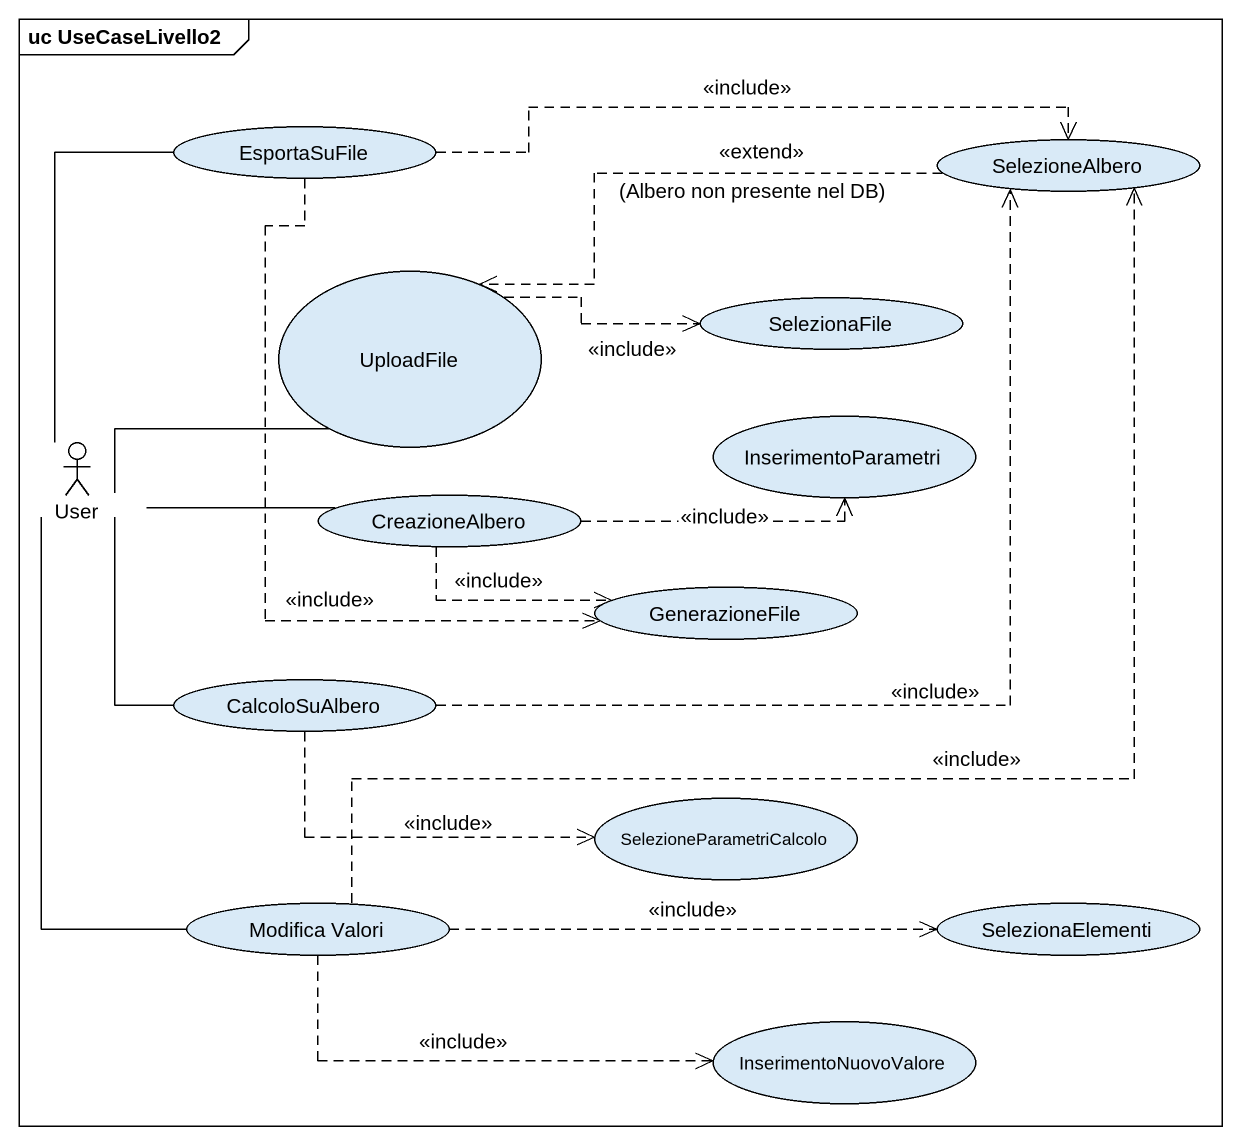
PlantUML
@startuml
mainframe uc UseCaseLivello2
usecase EsportaSuFile
usecase SelezioneAlbero
usecase UploadFile
usecase SelezionaFile
actor User
usecase InserimentoParametri
usecase CreazioneAlbero
usecase GenerazioneFile
usecase CalcoloSuAlbero
usecase SelezioneParametriCalcolo
usecase "Modifica Valori" as Modifica_Valori
usecase SelezionaElementi
usecase InserimentoNuovoValore
EsportaSuFile .right.> SelezioneAlbero : <<include>>
EsportaSuFile ..> GenerazioneFile : <<include>>
SelezioneAlbero .left.> UploadFile : <<extend>>\n(Albero non presente nel DB)
UploadFile .right.> SelezionaFile : <<include>>
User -up- EsportaSuFile
User -right- UploadFile
User -right- CreazioneAlbero
User -- CalcoloSuAlbero
User -- Modifica_Valori
CreazioneAlbero .right.> InserimentoParametri : <<include>>
CreazioneAlbero .right.> GenerazioneFile : <<include>>
CalcoloSuAlbero .up.> SelezioneAlbero : <<include>>
CalcoloSuAlbero .right.> SelezioneParametriCalcolo : <<include>>
Modifica_Valori .up.> SelezioneAlbero : <<include>>
Modifica_Valori .right.> SelezionaElementi : <<include>>
Modifica_Valori .right.> InserimentoNuovoValore : <<include>>
@enduml
